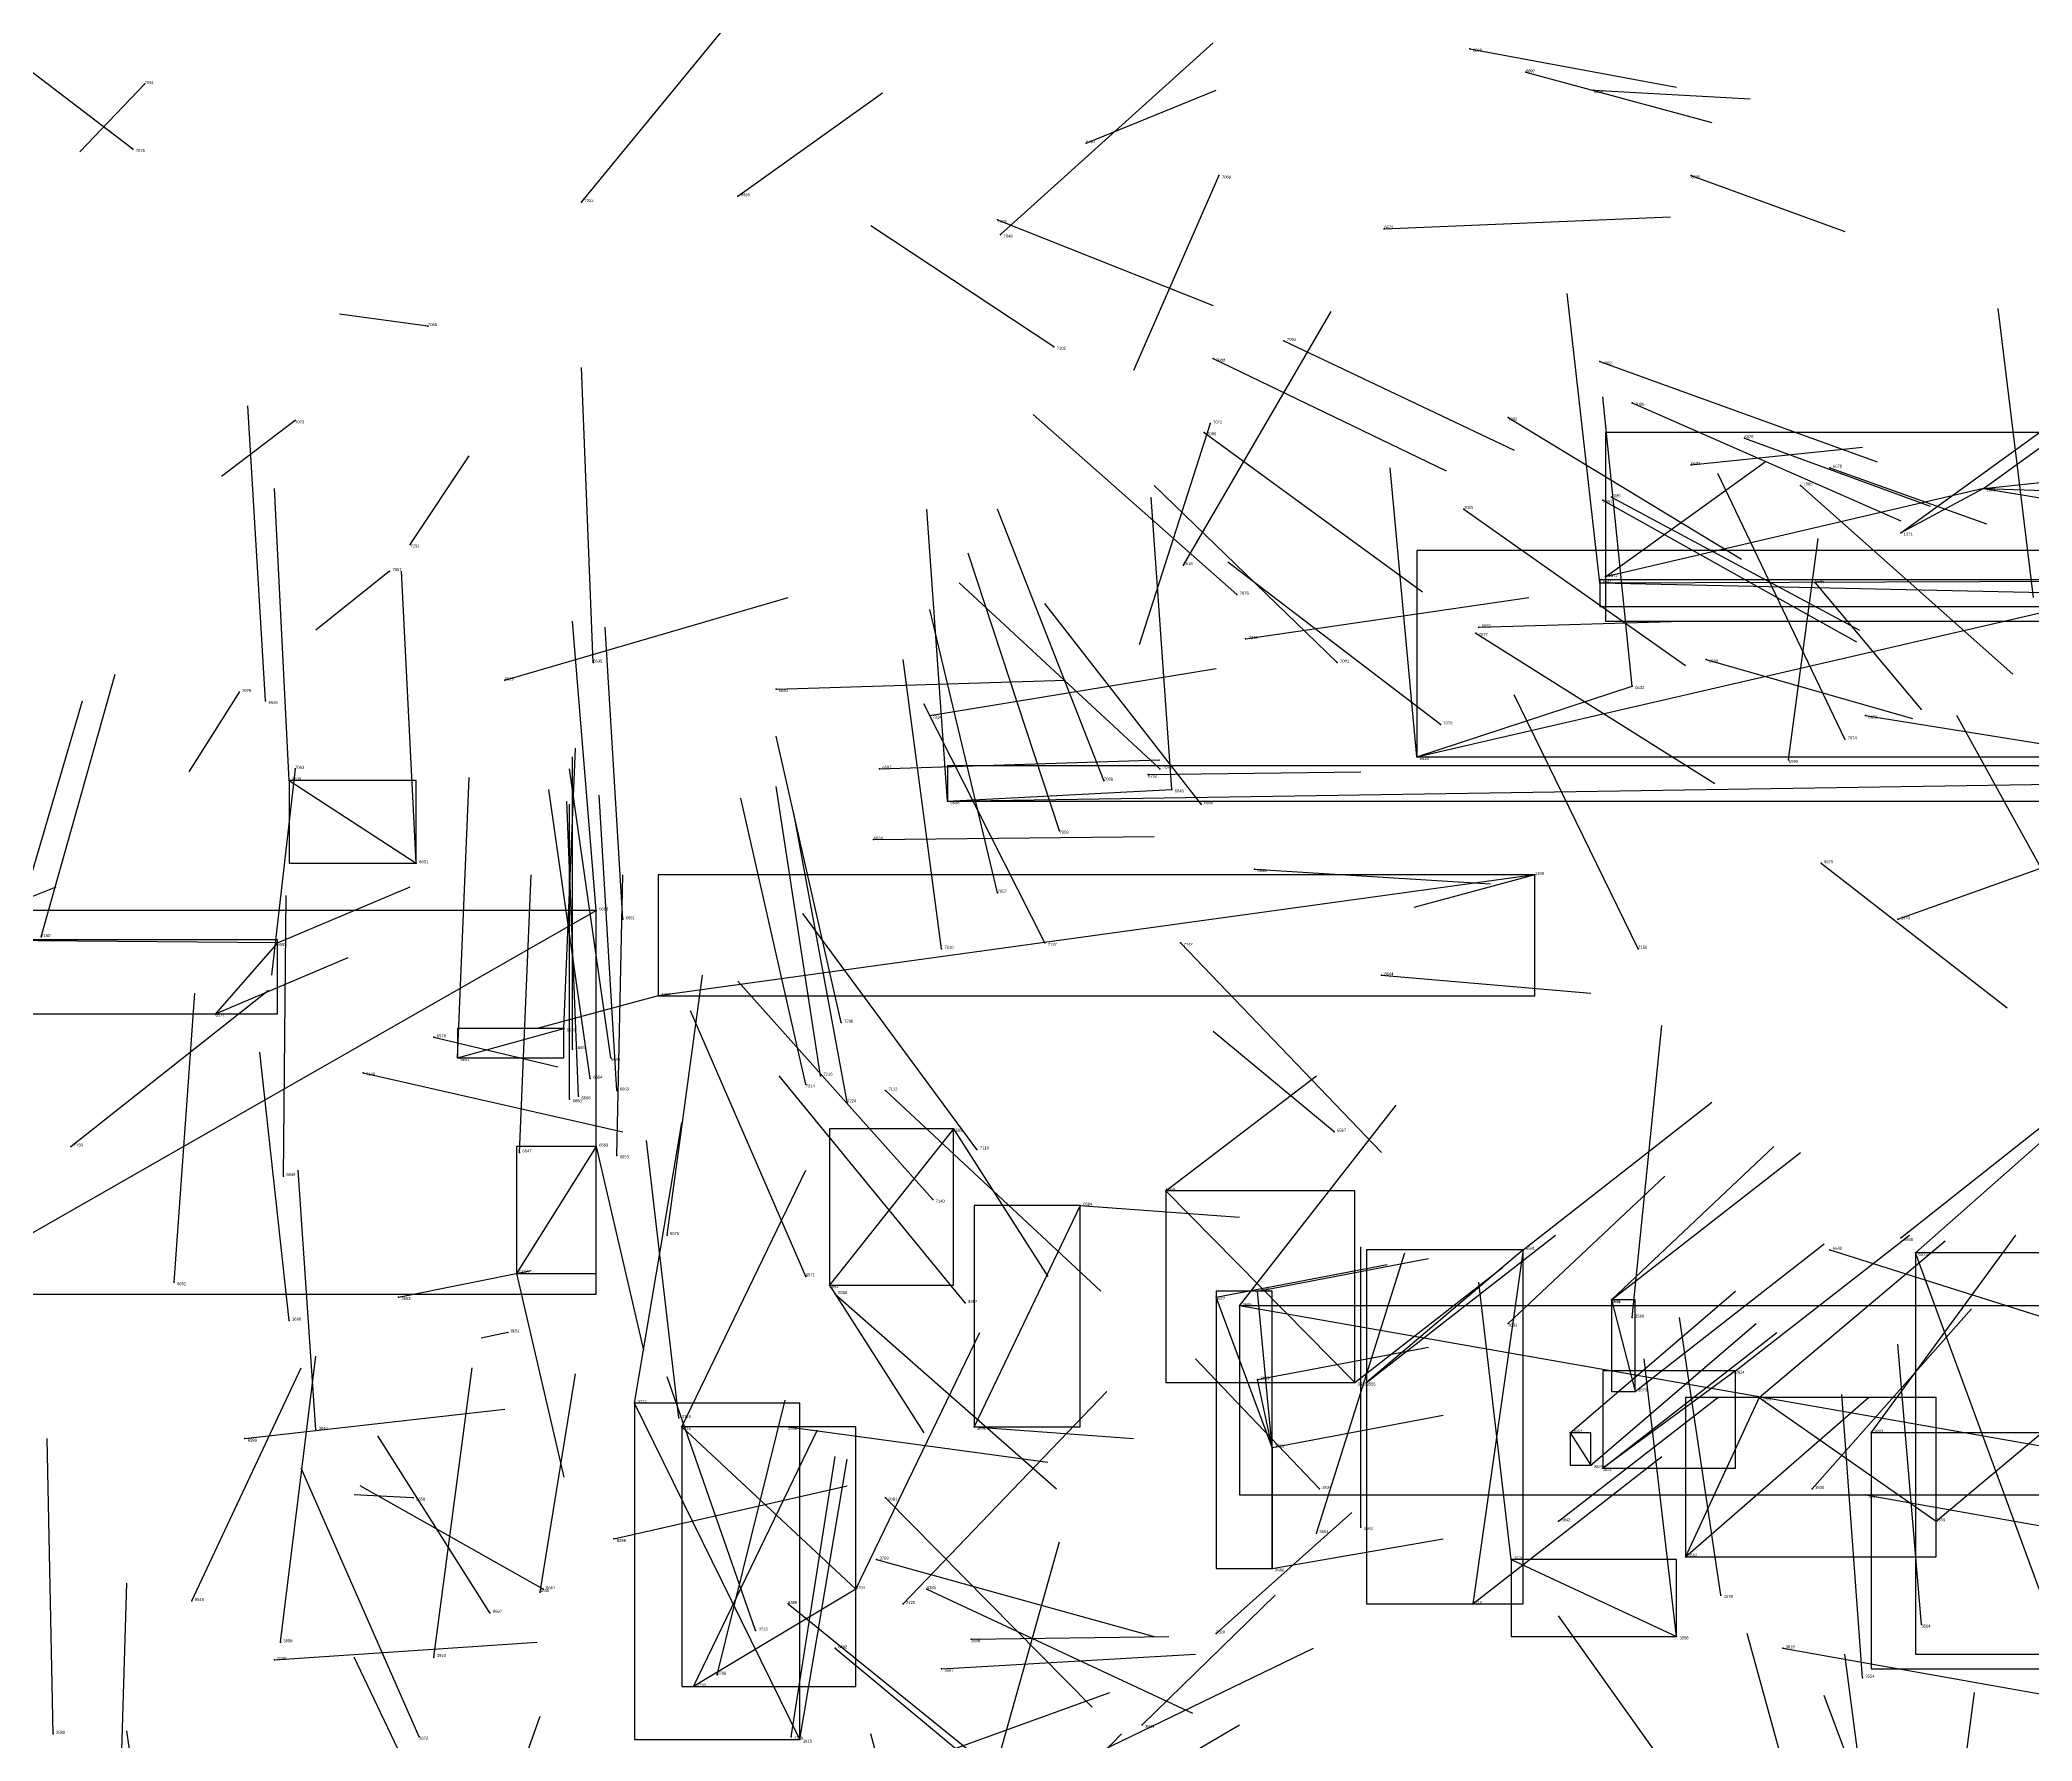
# Model space of a CAD drawing. Extents: x 59.1 to 70.8, y 600.3 to 605.1.
# Drawn here: x 64.297 to 64.971, y 603.716 to 604.293 of the extents above; entities that cross this region are included whole.
import ezdxf

# ---------------------------------------------------------------- set-up
doc = ezdxf.new("R2010")
doc.units = 0
for name, color, linetype in [('Clients', 3, 'CONTINUOUS'), ('Facilities', 3, 'CONTINUOUS'), ('Facilities_lines', 3, 'CONTINUOUS'), ('Min_max_boxes', 1, 'CONTINUOUS'), ('Normals', 1, 'CONTINUOUS'), ('Source_points', 5, 'CONTINUOUS'), ('Text', 3, 'CONTINUOUS')]:
    doc.layers.add(name, color=color, linetype=linetype)

msp = doc.modelspace()

# ---------------------------------------------------------------- linework, layer by layer
at = {"layer": 'Clients', "color": 5}
for p in [(64.927, 604.126, 450.089), (64.827, 604.111, 450.103), (64.836, 604.074, 453.44), (64.68, 604.039, 453.467), (64.424, 604.014, 453.351), (64.485, 603.998, 458.415), (64.356, 603.963, 455.762), (64.506, 603.969, 447.921), (64.474, 603.958, 457.927), (64.678, 603.903, 454.431), (64.932, 603.882, 455.36), (64.458, 603.875, 455.65), (64.564, 603.871, 455.641), (64.709, 603.869, 455.588), (64.695, 603.867, 455.558), (64.703, 603.864, 455.537), (64.709, 603.839, 455.605), (64.746, 603.838, 455.48), (64.837, 603.835, 455.471), (64.498, 603.831, 457.781), (64.514, 603.823, 457.711), (64.613, 603.823, 455.615), (64.917, 603.821, 454.232), (64.822, 603.81, 454.352), (64.826, 603.809, 454.257), (64.939, 603.791, 455.43), (64.714, 603.775, 455.56), (64.854, 603.779, 455.47), (64.782, 603.763, 455.505), (64.851, 603.752, 455.485), (64.518, 603.735, 457.702)]:
    msp.add_point(p, dxfattribs=at)
at = {"layer": 'Facilities', "color": 3}
for p in [(64.781, 604.29, 457.058), (64.8, 604.282, 457.14), (64.332, 604.278, 459.274), (64.823, 604.276, 457.294), (64.328, 604.256, 459.314), (64.651, 604.258, 457.296), (64.696, 604.247, 459.201), (64.856, 604.247, 457.014), (64.533, 604.24, 457.141), (64.48, 604.238, 460.522), (64.621, 604.232, 459.919), (64.622, 604.227, 460.055), (64.752, 604.229, 456.443), (64.428, 604.196, 459.287), (64.64, 604.189, 459.891), (64.718, 604.191, 459.863), (64.694, 604.185, 459.876), (64.825, 604.184, 459.657), (64.836, 604.17, 459.596), (64.383, 604.164, 459.27), (64.691, 604.16, 459.738), (64.693, 604.163, 459.155), (64.794, 604.165, 459.748), (64.874, 604.158, 456.943), (64.856, 604.149, 457.19), (64.903, 604.148, 456.908), (64.893, 604.142, 459.669), (64.955, 604.141, 450.039), (64.779, 604.134, 459.414), (64.826, 604.137, 459.659), (64.829, 604.138, 459.716), (64.422, 604.122, 460.652), (64.415, 604.113, 459.25), (64.684, 604.115, 455.21), (64.702, 604.105, 459.27), (64.825, 604.109, 453.487), (64.898, 604.109, 456.881), (64.783, 604.092, 459.415), (64.784, 604.094, 457.218), (64.705, 604.09, 460.455), (64.484, 604.082, 453.525), (64.736, 604.082, 459.265), (64.861, 604.083, 456.905), (64.364, 604.072, 459.223), (64.454, 604.076, 455.171), (64.546, 604.073, 454.933), (64.373, 604.069, 453.535), (64.598, 604.064, 460.535), (64.771, 604.061, 459.225), (64.915, 604.064, 457), (64.908, 604.056, 459.487), (64.383, 604.046, 459.175), (64.581, 604.046, 454.962), (64.672, 604.044, 457.296), (64.676, 604.046, 459.278), (64.763, 604.05, 453.453), (64.889, 604.049, 454.999), (64.381, 604.042, 453.49), (64.657, 604.042, 459.043), (64.604, 604.035, 453.44), (64.69, 604.034, 454.465), (64.642, 604.025, 458.981), (64.579, 604.022, 455.223), (64.708, 604.012, 457.265), (64.9, 604.014, 456.831), (64.621, 604.004, 458.919), (64.803, 604.01, 447.92), (64.494, 603.995, 458.341), (64.926, 603.995, 450.091), (64.297, 603.989, 459.054), (64.377, 603.987, 455.795), (64.602, 603.985, 458.857), (64.637, 603.987, 459.381), (64.683, 603.987, 459.449), (64.838, 603.985, 459.18), (64.751, 603.976, 457.217), (64.568, 603.96, 458.586), (64.43, 603.955, 455.739), (64.477, 603.951, 458.149), (64.406, 603.943, 459.66), (64.438, 603.948, 457.938), (64.49, 603.948, 458.421), (64.483, 603.941, 458.363), (64.492, 603.937, 458.293), (64.556, 603.939, 458.621), (64.561, 603.942, 458.677), (64.583, 603.937, 459.573), (64.476, 603.934, 458.192), (64.479, 603.935, 458.247), (64.57, 603.933, 458.479), (64.606, 603.924, 455.65), (64.735, 603.923, 455.058), (64.307, 603.918, 459.248), (64.459, 603.916, 457.902), (64.485, 603.918, 455.688), (64.614, 603.917, 459.492), (64.492, 603.915, 457.886), (64.379, 603.908, 457.959), (64.599, 603.9, 459.546), (64.649, 603.898, 455.594), (64.509, 603.888, 454.421), (64.799, 603.883, 455.527), (64.903, 603.883, 456.729), (64.927, 603.887, 454.25), (64.342, 603.872, 457.986), (64.556, 603.874, 454.461), (64.418, 603.867, 455.707), (64.566, 603.868, 459.653), (64.61, 603.865, 459.56), (64.829, 603.866, 454.354), (64.829, 603.866, 455.462), (64.381, 603.859, 457.901), (64.455, 603.855, 460.706), (64.794, 603.858, 454.372), (64.836, 603.86, 455.243), (64.871, 603.842, 454.294), (64.742, 603.838, 454.444), (64.879, 603.833, 455.406), (64.39, 603.822, 454.568), (64.513, 603.826, 457.891), (64.55, 603.823, 455.136), (64.366, 603.819, 459.259), (64.714, 603.816, 455.601), (64.815, 603.821, 454.312), (64.73, 603.802, 455.1), (64.897, 603.802, 454.291), (64.423, 603.799, 460.66), (64.583, 603.799, 459.659), (64.915, 603.8, 456.651), (64.744, 603.789, 455.519), (64.811, 603.791, 454.37), (64.491, 603.785, 459.236), (64.729, 603.787, 455.616), (64.58, 603.778, 457.509), (64.795, 603.778, 455.45), (64.467, 603.768, 460.36), (64.573, 603.768, 457.718), (64.597, 603.768, 459.999), (64.348, 603.764, 462.829), (64.466, 603.767, 454.506), (64.55, 603.763, 459.706), (64.589, 603.763, 457.527), (64.866, 603.766, 455.397), (64.449, 603.76, 460.586), (64.539, 603.754, 457.819), (64.934, 603.756, 455.35), (64.378, 603.75, 457.341), (64.566, 603.748, 459.696), (64.612, 603.751, 454.547), (64.695, 603.753, 454.486), (64.887, 603.748, 456.664), (64.376, 603.744, 459.271), (64.43, 603.745, 457.351), (64.602, 603.741, 455.174), (64.526, 603.739, 457.76), (64.914, 603.738, 455.406), (64.67, 603.722, 454.508), (64.301, 603.719, 457.308), (64.425, 603.718, 454.673), (64.551, 603.718, 457.551), (64.554, 603.717, 457.473)]:
    msp.add_point(p, dxfattribs=at)
at = {"layer": 'Facilities_lines', "color": 3}
for p, q in [((64.955, 604.141, 450.039), (65.136, 604.16, 449.977)), ((64.955, 604.141, 450.039), (64.827, 604.111, 450.103)), ((64.955, 604.141, 450.039), (64.927, 604.126, 450.089)), ((64.955, 604.141, 450.039), (65.229, 604.096, 449.859)), ((64.955, 604.141, 450.039), (65.296, 604.129, 449.862)), ((64.763, 604.05, 453.453), (65.066, 604.12, 453.454)), ((64.825, 604.109, 453.487), (65.085, 604.11, 453.41)), ((64.825, 604.109, 453.487), (65.189, 604.101, 453.412)), ((64.763, 604.05, 453.453), (64.836, 604.074, 453.44)), ((64.604, 604.035, 453.44), (65.381, 604.047, 453.808)), ((64.381, 604.042, 453.49), (64.424, 604.014, 453.351)), ((64.604, 604.035, 453.44), (64.68, 604.039, 453.467)), ((64.803, 604.01, 447.92), (64.506, 603.969, 447.921)), ((64.277, 603.879, 458.326), (64.485, 603.998, 458.415)), ((64.377, 603.987, 455.795), (64.257, 603.988, 455.807)), ((64.377, 603.987, 455.795), (64.356, 603.963, 455.762)), ((64.438, 603.948, 457.938), (64.474, 603.958, 457.927)), ((64.606, 603.924, 455.65), (64.564, 603.871, 455.641)), ((64.485, 603.918, 455.688), (64.458, 603.875, 455.65)), ((64.742, 603.838, 454.444), (64.678, 603.903, 454.431)), ((64.649, 603.898, 455.594), (64.613, 603.823, 455.615)), ((64.799, 603.883, 455.527), (64.746, 603.838, 455.48)), ((64.799, 603.883, 455.527), (64.782, 603.763, 455.505)), ((64.982, 603.746, 455.342), (64.932, 603.882, 455.36)), ((64.714, 603.816, 455.601), (64.709, 603.869, 455.588)), ((64.714, 603.816, 455.601), (64.695, 603.867, 455.558)), ((65.068, 603.8, 455.258), (64.703, 603.864, 455.537)), ((64.829, 603.866, 455.462), (64.837, 603.835, 455.471)), ((64.871, 603.842, 454.294), (64.826, 603.809, 454.257)), ((64.714, 603.816, 455.601), (64.709, 603.839, 455.605)), ((64.554, 603.717, 457.473), (64.498, 603.831, 457.781)), ((64.879, 603.833, 455.406), (64.854, 603.779, 455.47)), ((64.879, 603.833, 455.406), (64.939, 603.791, 455.43)), ((64.573, 603.768, 457.718), (64.514, 603.823, 457.711)), ((64.714, 603.816, 455.601), (64.714, 603.775, 455.56)), ((64.815, 603.821, 454.312), (64.822, 603.81, 454.352)), ((65.032, 603.821, 454.211), (64.917, 603.821, 454.232)), ((64.795, 603.778, 455.45), (64.851, 603.752, 455.485)), ((64.573, 603.768, 457.718), (64.518, 603.735, 457.702))]:
    msp.add_line(p, q, dxfattribs=at)
at = {"layer": 'Min_max_boxes', "color": 1}
for p, q in [((65.296, 604.16, 449.859), (64.827, 604.16, 449.859)), ((64.827, 604.16, 449.859), (64.827, 604.096, 449.859)), ((65.296, 604.16, 450.103), (64.827, 604.16, 450.103)), ((64.827, 604.16, 450.103), (64.827, 604.096, 450.103)), ((64.827, 604.16, 449.859), (64.827, 604.16, 450.103)), ((65.066, 604.12, 453.44), (64.763, 604.12, 453.44)), ((64.763, 604.12, 453.44), (64.763, 604.05, 453.44)), ((65.066, 604.12, 453.454), (64.763, 604.12, 453.454)), ((64.763, 604.12, 453.454), (64.763, 604.05, 453.454)), ((64.763, 604.12, 453.44), (64.763, 604.12, 453.454)), ((65.189, 604.11, 453.41), (64.825, 604.11, 453.41)), ((64.825, 604.11, 453.41), (64.825, 604.101, 453.41)), ((65.189, 604.11, 453.487), (64.825, 604.11, 453.487)), ((64.825, 604.11, 453.487), (64.825, 604.101, 453.487)), ((64.825, 604.11, 453.41), (64.825, 604.11, 453.487)), ((64.825, 604.101, 453.41), (65.189, 604.101, 453.41)), ((64.825, 604.101, 453.487), (65.189, 604.101, 453.487)), ((64.825, 604.101, 453.41), (64.825, 604.101, 453.487)), ((64.827, 604.096, 449.859), (65.296, 604.096, 449.859)), ((64.827, 604.096, 450.103), (65.296, 604.096, 450.103)), ((64.827, 604.096, 449.859), (64.827, 604.096, 450.103)), ((65.381, 604.047, 453.44), (64.604, 604.047, 453.44)), ((64.604, 604.047, 453.44), (64.604, 604.035, 453.44)), ((65.381, 604.047, 453.808), (64.604, 604.047, 453.808)), ((64.604, 604.047, 453.808), (64.604, 604.035, 453.808)), ((64.604, 604.047, 453.44), (64.604, 604.047, 453.808)), ((64.763, 604.05, 453.44), (65.066, 604.05, 453.44)), ((64.763, 604.05, 453.454), (65.066, 604.05, 453.454)), ((64.763, 604.05, 453.44), (64.763, 604.05, 453.454)), ((64.424, 604.042, 453.351), (64.381, 604.042, 453.351)), ((64.381, 604.042, 453.351), (64.381, 604.014, 453.351)), ((64.424, 604.042, 453.49), (64.381, 604.042, 453.49)), ((64.381, 604.042, 453.49), (64.381, 604.014, 453.49)), ((64.381, 604.042, 453.351), (64.381, 604.042, 453.49)), ((64.424, 604.014, 453.351), (64.424, 604.042, 453.351)), ((64.424, 604.014, 453.49), (64.424, 604.042, 453.49)), ((64.424, 604.042, 453.351), (64.424, 604.042, 453.49)), ((64.604, 604.035, 453.44), (65.381, 604.035, 453.44)), ((64.604, 604.035, 453.808), (65.381, 604.035, 453.808)), ((64.604, 604.035, 453.44), (64.604, 604.035, 453.808)), ((64.381, 604.014, 453.351), (64.424, 604.014, 453.351)), ((64.381, 604.014, 453.49), (64.424, 604.014, 453.49)), ((64.381, 604.014, 453.351), (64.381, 604.014, 453.49)), ((64.424, 604.014, 453.351), (64.424, 604.014, 453.49)), ((64.803, 604.01, 447.92), (64.506, 604.01, 447.92)), ((64.506, 604.01, 447.92), (64.506, 603.969, 447.92)), ((64.803, 604.01, 447.921), (64.506, 604.01, 447.921)), ((64.506, 604.01, 447.921), (64.506, 603.969, 447.921)), ((64.506, 604.01, 447.92), (64.506, 604.01, 447.921)), ((64.803, 603.969, 447.92), (64.803, 604.01, 447.92)), ((64.803, 603.969, 447.921), (64.803, 604.01, 447.921)), ((64.803, 604.01, 447.92), (64.803, 604.01, 447.921)), ((64.485, 603.998, 458.325), (64.262, 603.998, 458.325)), ((64.485, 603.998, 458.415), (64.262, 603.998, 458.415)), ((64.485, 603.868, 458.325), (64.485, 603.998, 458.325)), ((64.485, 603.868, 458.415), (64.485, 603.998, 458.415)), ((64.485, 603.998, 458.325), (64.485, 603.998, 458.415)), ((64.377, 603.988, 455.762), (64.257, 603.988, 455.762)), ((64.377, 603.988, 455.807), (64.257, 603.988, 455.807)), ((64.377, 603.963, 455.762), (64.377, 603.988, 455.762)), ((64.377, 603.963, 455.807), (64.377, 603.988, 455.807)), ((64.377, 603.988, 455.762), (64.377, 603.988, 455.807)), ((64.257, 603.963, 455.762), (64.377, 603.963, 455.762)), ((64.257, 603.963, 455.807), (64.377, 603.963, 455.807)), ((64.377, 603.963, 455.762), (64.377, 603.963, 455.807)), ((64.506, 603.969, 447.92), (64.803, 603.969, 447.92)), ((64.506, 603.969, 447.921), (64.803, 603.969, 447.921)), ((64.506, 603.969, 447.92), (64.506, 603.969, 447.921)), ((64.803, 603.969, 447.92), (64.803, 603.969, 447.921)), ((64.474, 603.958, 457.927), (64.438, 603.958, 457.927)), ((64.438, 603.958, 457.927), (64.438, 603.948, 457.927)), ((64.474, 603.958, 457.938), (64.438, 603.958, 457.938)), ((64.438, 603.958, 457.938), (64.438, 603.948, 457.938)), ((64.438, 603.958, 457.927), (64.438, 603.958, 457.938)), ((64.474, 603.948, 457.927), (64.474, 603.958, 457.927)), ((64.474, 603.948, 457.938), (64.474, 603.958, 457.938)), ((64.474, 603.958, 457.927), (64.474, 603.958, 457.938)), ((64.438, 603.948, 457.927), (64.474, 603.948, 457.927)), ((64.438, 603.948, 457.938), (64.474, 603.948, 457.938)), ((64.438, 603.948, 457.927), (64.438, 603.948, 457.938)), ((64.474, 603.948, 457.927), (64.474, 603.948, 457.938)), ((64.606, 603.924, 455.641), (64.564, 603.924, 455.641)), ((64.564, 603.924, 455.641), (64.564, 603.871, 455.641)), ((64.606, 603.924, 455.65), (64.564, 603.924, 455.65)), ((64.564, 603.924, 455.65), (64.564, 603.871, 455.65)), ((64.564, 603.924, 455.641), (64.564, 603.924, 455.65)), ((64.606, 603.871, 455.641), (64.606, 603.924, 455.641)), ((64.606, 603.871, 455.65), (64.606, 603.924, 455.65)), ((64.606, 603.924, 455.641), (64.606, 603.924, 455.65)), ((64.485, 603.918, 455.65), (64.458, 603.918, 455.65)), ((64.458, 603.918, 455.65), (64.458, 603.875, 455.65)), ((64.485, 603.918, 455.688), (64.458, 603.918, 455.688)), ((64.458, 603.918, 455.688), (64.458, 603.875, 455.688)), ((64.458, 603.918, 455.65), (64.458, 603.918, 455.688)), ((64.485, 603.875, 455.65), (64.485, 603.918, 455.65)), ((64.485, 603.875, 455.688), (64.485, 603.918, 455.688)), ((64.485, 603.918, 455.65), (64.485, 603.918, 455.688)), ((64.742, 603.903, 454.431), (64.678, 603.903, 454.431)), ((64.678, 603.903, 454.431), (64.678, 603.838, 454.431)), ((64.742, 603.903, 454.444), (64.678, 603.903, 454.444)), ((64.678, 603.903, 454.444), (64.678, 603.838, 454.444)), ((64.678, 603.903, 454.431), (64.678, 603.903, 454.444)), ((64.742, 603.838, 454.431), (64.742, 603.903, 454.431)), ((64.742, 603.838, 454.444), (64.742, 603.903, 454.444)), ((64.742, 603.903, 454.431), (64.742, 603.903, 454.444)), ((64.649, 603.898, 455.594), (64.613, 603.898, 455.594)), ((64.613, 603.898, 455.594), (64.613, 603.823, 455.594)), ((64.649, 603.898, 455.615), (64.613, 603.898, 455.615)), ((64.613, 603.898, 455.615), (64.613, 603.823, 455.615)), ((64.613, 603.898, 455.594), (64.613, 603.898, 455.615)), ((64.649, 603.823, 455.594), (64.649, 603.898, 455.594)), ((64.649, 603.823, 455.615), (64.649, 603.898, 455.615)), ((64.649, 603.898, 455.594), (64.649, 603.898, 455.615)), ((64.799, 603.883, 455.48), (64.746, 603.883, 455.48)), ((64.746, 603.883, 455.48), (64.746, 603.763, 455.48)), ((64.799, 603.883, 455.527), (64.746, 603.883, 455.527)), ((64.746, 603.883, 455.527), (64.746, 603.763, 455.527)), ((64.746, 603.883, 455.48), (64.746, 603.883, 455.527)), ((64.799, 603.763, 455.48), (64.799, 603.883, 455.48)), ((64.799, 603.763, 455.527), (64.799, 603.883, 455.527)), ((64.799, 603.883, 455.48), (64.799, 603.883, 455.527)), ((64.982, 603.882, 455.342), (64.932, 603.882, 455.342)), ((64.932, 603.882, 455.342), (64.932, 603.746, 455.342)), ((64.982, 603.882, 455.36), (64.932, 603.882, 455.36)), ((64.932, 603.882, 455.36), (64.932, 603.746, 455.36)), ((64.932, 603.882, 455.342), (64.932, 603.882, 455.36)), ((64.458, 603.875, 455.65), (64.485, 603.875, 455.65)), ((64.458, 603.875, 455.688), (64.485, 603.875, 455.688)), ((64.458, 603.875, 455.65), (64.458, 603.875, 455.688)), ((64.485, 603.875, 455.65), (64.485, 603.875, 455.688)), ((64.564, 603.871, 455.641), (64.606, 603.871, 455.641)), ((64.564, 603.871, 455.65), (64.606, 603.871, 455.65)), ((64.564, 603.871, 455.641), (64.564, 603.871, 455.65)), ((64.606, 603.871, 455.641), (64.606, 603.871, 455.65)), ((64.714, 603.869, 455.558), (64.695, 603.869, 455.558)), ((64.695, 603.869, 455.558), (64.695, 603.775, 455.558)), ((64.714, 603.869, 455.605), (64.695, 603.869, 455.605)), ((64.695, 603.869, 455.605), (64.695, 603.775, 455.605)), ((64.695, 603.869, 455.558), (64.695, 603.869, 455.605)), ((64.714, 603.775, 455.558), (64.714, 603.869, 455.558)), ((64.714, 603.775, 455.605), (64.714, 603.869, 455.605)), ((64.714, 603.869, 455.558), (64.714, 603.869, 455.605)), ((64.262, 603.868, 458.325), (64.485, 603.868, 458.325)), ((64.262, 603.868, 458.415), (64.485, 603.868, 458.415)), ((64.485, 603.868, 458.325), (64.485, 603.868, 458.415)), ((65.068, 603.864, 455.258), (64.703, 603.864, 455.258)), ((64.703, 603.864, 455.258), (64.703, 603.8, 455.258)), ((65.068, 603.864, 455.537), (64.703, 603.864, 455.537)), ((64.703, 603.864, 455.537), (64.703, 603.8, 455.537)), ((64.703, 603.864, 455.258), (64.703, 603.864, 455.537)), ((64.837, 603.866, 455.462), (64.829, 603.866, 455.462)), ((64.829, 603.866, 455.462), (64.829, 603.835, 455.462)), ((64.837, 603.866, 455.471), (64.829, 603.866, 455.471)), ((64.829, 603.866, 455.471), (64.829, 603.835, 455.471)), ((64.829, 603.866, 455.462), (64.829, 603.866, 455.471)), ((64.837, 603.835, 455.462), (64.837, 603.866, 455.462)), ((64.837, 603.835, 455.471), (64.837, 603.866, 455.471)), ((64.837, 603.866, 455.462), (64.837, 603.866, 455.471)), ((64.871, 603.842, 454.257), (64.826, 603.842, 454.257)), ((64.826, 603.842, 454.257), (64.826, 603.809, 454.257)), ((64.871, 603.842, 454.294), (64.826, 603.842, 454.294)), ((64.826, 603.842, 454.294), (64.826, 603.809, 454.294)), ((64.826, 603.842, 454.257), (64.826, 603.842, 454.294)), ((64.871, 603.809, 454.257), (64.871, 603.842, 454.257)), ((64.871, 603.809, 454.294), (64.871, 603.842, 454.294)), ((64.871, 603.842, 454.257), (64.871, 603.842, 454.294)), ((64.678, 603.838, 454.431), (64.742, 603.838, 454.431)), ((64.678, 603.838, 454.444), (64.742, 603.838, 454.444)), ((64.678, 603.838, 454.431), (64.678, 603.838, 454.444)), ((64.742, 603.838, 454.431), (64.742, 603.838, 454.444)), ((64.829, 603.835, 455.462), (64.837, 603.835, 455.462)), ((64.829, 603.835, 455.471), (64.837, 603.835, 455.471)), ((64.829, 603.835, 455.462), (64.829, 603.835, 455.471)), ((64.837, 603.835, 455.462), (64.837, 603.835, 455.471)), ((64.554, 603.831, 457.473), (64.498, 603.831, 457.473)), ((64.498, 603.831, 457.473), (64.498, 603.717, 457.473)), ((64.554, 603.831, 457.781), (64.498, 603.831, 457.781)), ((64.498, 603.831, 457.781), (64.498, 603.717, 457.781)), ((64.498, 603.831, 457.473), (64.498, 603.831, 457.781)), ((64.554, 603.717, 457.473), (64.554, 603.831, 457.473)), ((64.554, 603.717, 457.781), (64.554, 603.831, 457.781)), ((64.554, 603.831, 457.473), (64.554, 603.831, 457.781)), ((64.939, 603.833, 455.406), (64.854, 603.833, 455.406)), ((64.854, 603.833, 455.406), (64.854, 603.779, 455.406)), ((64.939, 603.833, 455.47), (64.854, 603.833, 455.47)), ((64.854, 603.833, 455.47), (64.854, 603.779, 455.47)), ((64.854, 603.833, 455.406), (64.854, 603.833, 455.47)), ((64.939, 603.779, 455.406), (64.939, 603.833, 455.406)), ((64.939, 603.779, 455.47), (64.939, 603.833, 455.47)), ((64.939, 603.833, 455.406), (64.939, 603.833, 455.47)), ((64.573, 603.823, 457.702), (64.514, 603.823, 457.702)), ((64.514, 603.823, 457.702), (64.514, 603.735, 457.702)), ((64.573, 603.823, 457.718), (64.514, 603.823, 457.718)), ((64.514, 603.823, 457.718), (64.514, 603.735, 457.718)), ((64.514, 603.823, 457.702), (64.514, 603.823, 457.718)), ((64.573, 603.735, 457.702), (64.573, 603.823, 457.702)), ((64.573, 603.735, 457.718), (64.573, 603.823, 457.718)), ((64.573, 603.823, 457.702), (64.573, 603.823, 457.718)), ((64.613, 603.823, 455.594), (64.649, 603.823, 455.594)), ((64.613, 603.823, 455.615), (64.649, 603.823, 455.615)), ((64.613, 603.823, 455.594), (64.613, 603.823, 455.615)), ((64.649, 603.823, 455.594), (64.649, 603.823, 455.615)), ((64.822, 603.821, 454.312), (64.815, 603.821, 454.312)), ((64.815, 603.821, 454.312), (64.815, 603.81, 454.312)), ((64.822, 603.821, 454.352), (64.815, 603.821, 454.352)), ((64.815, 603.821, 454.352), (64.815, 603.81, 454.352)), ((64.815, 603.821, 454.312), (64.815, 603.821, 454.352)), ((64.822, 603.81, 454.312), (64.822, 603.821, 454.312)), ((64.822, 603.81, 454.352), (64.822, 603.821, 454.352)), ((64.822, 603.821, 454.312), (64.822, 603.821, 454.352)), ((65.09, 603.821, 454.169), (64.917, 603.821, 454.169)), ((64.917, 603.821, 454.169), (64.917, 603.741, 454.169)), ((65.09, 603.821, 454.232), (64.917, 603.821, 454.232)), ((64.917, 603.821, 454.232), (64.917, 603.741, 454.232)), ((64.917, 603.821, 454.169), (64.917, 603.821, 454.232)), ((64.815, 603.81, 454.312), (64.822, 603.81, 454.312)), ((64.815, 603.81, 454.352), (64.822, 603.81, 454.352)), ((64.815, 603.81, 454.312), (64.815, 603.81, 454.352)), ((64.822, 603.81, 454.312), (64.822, 603.81, 454.352)), ((64.826, 603.809, 454.257), (64.871, 603.809, 454.257)), ((64.826, 603.809, 454.294), (64.871, 603.809, 454.294)), ((64.826, 603.809, 454.257), (64.826, 603.809, 454.294)), ((64.871, 603.809, 454.257), (64.871, 603.809, 454.294)), ((64.703, 603.8, 455.258), (65.068, 603.8, 455.258)), ((64.703, 603.8, 455.537), (65.068, 603.8, 455.537)), ((64.703, 603.8, 455.258), (64.703, 603.8, 455.537)), ((64.695, 603.775, 455.558), (64.714, 603.775, 455.558)), ((64.695, 603.775, 455.605), (64.714, 603.775, 455.605)), ((64.695, 603.775, 455.558), (64.695, 603.775, 455.605)), ((64.714, 603.775, 455.558), (64.714, 603.775, 455.605)), ((64.851, 603.778, 455.45), (64.795, 603.778, 455.45)), ((64.795, 603.778, 455.45), (64.795, 603.752, 455.45)), ((64.851, 603.778, 455.485), (64.795, 603.778, 455.485)), ((64.795, 603.778, 455.485), (64.795, 603.752, 455.485)), ((64.795, 603.778, 455.45), (64.795, 603.778, 455.485)), ((64.851, 603.752, 455.45), (64.851, 603.778, 455.45)), ((64.851, 603.752, 455.485), (64.851, 603.778, 455.485)), ((64.851, 603.778, 455.45), (64.851, 603.778, 455.485)), ((64.854, 603.779, 455.406), (64.939, 603.779, 455.406)), ((64.854, 603.779, 455.47), (64.939, 603.779, 455.47)), ((64.854, 603.779, 455.406), (64.854, 603.779, 455.47)), ((64.939, 603.779, 455.406), (64.939, 603.779, 455.47)), ((64.746, 603.763, 455.48), (64.799, 603.763, 455.48)), ((64.746, 603.763, 455.527), (64.799, 603.763, 455.527)), ((64.746, 603.763, 455.48), (64.746, 603.763, 455.527)), ((64.799, 603.763, 455.48), (64.799, 603.763, 455.527)), ((64.795, 603.752, 455.45), (64.851, 603.752, 455.45)), ((64.795, 603.752, 455.485), (64.851, 603.752, 455.485)), ((64.795, 603.752, 455.45), (64.795, 603.752, 455.485)), ((64.851, 603.752, 455.45), (64.851, 603.752, 455.485)), ((64.917, 603.741, 454.169), (65.09, 603.741, 454.169)), ((64.917, 603.741, 454.232), (65.09, 603.741, 454.232)), ((64.917, 603.741, 454.169), (64.917, 603.741, 454.232)), ((64.932, 603.746, 455.342), (64.982, 603.746, 455.342)), ((64.932, 603.746, 455.36), (64.982, 603.746, 455.36)), ((64.932, 603.746, 455.342), (64.932, 603.746, 455.36)), ((64.514, 603.735, 457.702), (64.573, 603.735, 457.702)), ((64.514, 603.735, 457.718), (64.573, 603.735, 457.718)), ((64.514, 603.735, 457.702), (64.514, 603.735, 457.718)), ((64.573, 603.735, 457.702), (64.573, 603.735, 457.718)), ((64.498, 603.717, 457.473), (64.554, 603.717, 457.473)), ((64.498, 603.717, 457.781), (64.554, 603.717, 457.781)), ((64.498, 603.717, 457.473), (64.498, 603.717, 457.781)), ((64.554, 603.717, 457.473), (64.554, 603.717, 457.781))]:
    msp.add_line(p, q, dxfattribs=at)
at = {"layer": 'Normals', "color": 1}
for p, q in [((64.48, 604.238, 460.522), (64.531, 604.3, 460.581)), ((64.328, 604.256, 459.314), (64.286, 604.288, 459.399)), ((64.622, 604.227, 460.055), (64.694, 604.292, 460.08)), ((64.781, 604.29, 457.058), (64.851, 604.277, 457.128)), ((64.8, 604.282, 457.14), (64.863, 604.265, 457.216)), ((64.332, 604.278, 459.274), (64.31, 604.255, 459.369)), ((64.533, 604.24, 457.141), (64.582, 604.275, 457.221)), ((64.651, 604.258, 457.296), (64.695, 604.276, 457.384)), ((64.823, 604.276, 457.294), (64.876, 604.273, 457.379)), ((64.696, 604.247, 459.201), (64.667, 604.181, 459.271)), ((64.856, 604.247, 457.014), (64.908, 604.228, 457.097)), ((64.752, 604.229, 456.443), (64.849, 604.233, 456.467)), ((64.64, 604.189, 459.891), (64.578, 604.23, 459.823)), ((64.621, 604.232, 459.919), (64.694, 604.203, 459.981)), ((64.825, 604.109, 453.487), (64.814, 604.207, 453.504)), ((64.428, 604.196, 459.287), (64.398, 604.2, 459.382)), ((64.684, 604.115, 455.21), (64.734, 604.201, 455.216)), ((64.972, 604.104, 453.41), (64.96, 604.202, 453.423)), ((64.718, 604.191, 459.863), (64.796, 604.154, 459.914)), ((64.484, 604.082, 453.525), (64.48, 604.182, 453.523)), ((64.694, 604.185, 459.876), (64.773, 604.147, 459.925)), ((64.825, 604.184, 459.657), (64.919, 604.15, 459.664)), ((64.955, 604.141, 450.039), (65.009, 604.18, 450.114)), ((64.373, 604.069, 453.535), (64.367, 604.169, 453.54)), ((64.702, 604.105, 459.27), (64.633, 604.166, 459.308)), ((64.836, 604.074, 453.44), (64.826, 604.172, 453.454)), ((64.836, 604.17, 459.596), (64.927, 604.13, 459.606)), ((64.383, 604.164, 459.27), (64.358, 604.145, 459.365)), ((64.693, 604.163, 459.155), (64.669, 604.088, 459.217)), ((64.691, 604.16, 459.738), (64.765, 604.106, 459.778)), ((64.794, 604.165, 459.748), (64.873, 604.117, 459.787)), ((64.927, 604.126, 450.089), (64.981, 604.165, 450.164)), ((64.422, 604.122, 460.652), (64.442, 604.152, 460.745)), ((64.856, 604.149, 457.19), (64.914, 604.155, 457.272)), ((64.874, 604.158, 456.943), (64.937, 604.135, 457.017)), ((64.763, 604.05, 453.453), (64.754, 604.148, 453.468)), ((64.827, 604.111, 450.103), (64.881, 604.15, 450.178)), ((64.908, 604.056, 459.487), (64.865, 604.146, 459.483)), ((64.903, 604.148, 456.908), (64.956, 604.129, 456.991)), ((64.381, 604.042, 453.49), (64.376, 604.141, 453.502)), ((64.736, 604.082, 459.265), (64.674, 604.142, 459.315)), ((64.893, 604.142, 459.669), (64.965, 604.078, 459.694)), ((64.604, 604.035, 453.44), (64.597, 604.134, 453.455)), ((64.657, 604.042, 459.043), (64.621, 604.134, 459.027)), ((64.68, 604.039, 453.467), (64.673, 604.138, 453.481)), ((64.779, 604.134, 459.414), (64.854, 604.081, 459.375)), ((64.826, 604.137, 459.659), (64.912, 604.089, 459.675)), ((64.829, 604.138, 459.716), (64.913, 604.093, 459.746)), ((64.642, 604.025, 458.981), (64.611, 604.119, 458.966)), ((64.889, 604.049, 454.999), (64.899, 604.124, 455.064)), ((64.415, 604.113, 459.25), (64.39, 604.093, 459.345)), ((64.424, 604.014, 453.351), (64.419, 604.113, 453.363)), ((64.771, 604.061, 459.225), (64.699, 604.116, 459.268)), ((64.676, 604.046, 459.278), (64.608, 604.109, 459.317)), ((64.898, 604.109, 456.881), (64.934, 604.066, 456.964)), ((64.454, 604.076, 455.171), (64.55, 604.104, 455.168)), ((64.621, 604.004, 458.919), (64.598, 604.1, 458.905)), ((64.69, 604.034, 454.465), (64.637, 604.102, 454.414)), ((64.705, 604.09, 460.455), (64.801, 604.104, 460.477)), ((64.485, 603.998, 458.415), (64.477, 604.096, 458.432)), ((64.494, 603.995, 458.341), (64.488, 604.094, 458.351)), ((64.783, 604.092, 459.415), (64.864, 604.041, 459.385)), ((64.784, 604.094, 457.218), (64.853, 604.096, 457.29)), ((64.297, 603.989, 459.054), (64.322, 604.078, 459.016)), ((64.602, 603.985, 458.857), (64.589, 604.083, 458.845)), ((64.598, 604.064, 460.535), (64.695, 604.08, 460.551)), ((64.861, 604.083, 456.905), (64.931, 604.063, 456.974)), ((64.364, 604.072, 459.223), (64.347, 604.045, 459.318)), ((64.546, 604.073, 454.933), (64.644, 604.076, 454.915)), ((64.838, 603.985, 459.18), (64.796, 604.071, 459.207)), ((64.284, 603.977, 458.992), (64.311, 604.069, 458.964)), ((64.637, 603.987, 459.381), (64.596, 604.068, 459.424)), ((64.915, 604.064, 457), (64.984, 604.053, 457.072)), ((64.994, 603.977, 459.491), (64.946, 604.064, 459.5)), ((64.474, 603.958, 457.927), (64.478, 604.053, 457.896)), ((64.568, 603.96, 458.586), (64.546, 604.057, 458.581)), ((64.383, 604.046, 459.175), (64.375, 603.976, 459.246)), ((64.49, 603.948, 458.421), (64.476, 604.046, 458.437)), ((64.477, 603.951, 458.149), (64.477, 604.05, 458.135)), ((64.581, 604.046, 454.962), (64.676, 604.049, 454.931)), ((64.672, 604.044, 457.296), (64.744, 604.045, 457.366)), ((64.438, 603.948, 457.938), (64.442, 604.043, 457.907)), ((64.483, 603.941, 458.363), (64.469, 604.039, 458.375)), ((64.561, 603.942, 458.677), (64.546, 604.04, 458.664)), ((64.479, 603.935, 458.247), (64.475, 604.035, 458.243)), ((64.476, 603.934, 458.192), (64.476, 604.034, 458.185)), ((64.492, 603.937, 458.293), (64.486, 604.037, 458.292)), ((64.556, 603.939, 458.621), (64.534, 604.036, 458.613)), ((64.57, 603.933, 458.479), (64.552, 604.031, 458.484)), ((64.579, 604.022, 455.223), (64.674, 604.023, 455.191)), ((64.708, 604.012, 457.265), (64.788, 604.007, 457.325)), ((64.9, 604.014, 456.831), (64.963, 603.965, 456.891)), ((64.926, 603.995, 450.091), (64.982, 604.015, 450.171)), ((64.257, 603.988, 455.807), (64.302, 604.006, 455.895)), ((64.377, 603.987, 455.795), (64.422, 604.006, 455.882)), ((64.459, 603.916, 457.902), (64.463, 604.01, 457.869)), ((64.492, 603.915, 457.886), (64.494, 604.01, 457.856)), ((64.803, 604.01, 447.92), (64.762, 603.999, 448.01)), ((64.379, 603.908, 457.959), (64.38, 604.003, 457.929)), ((64.614, 603.917, 459.492), (64.555, 603.997, 459.505)), ((64.683, 603.987, 459.449), (64.751, 603.916, 459.431)), ((64.356, 603.963, 455.762), (64.401, 603.982, 455.849)), ((64.307, 603.918, 459.248), (64.374, 603.971, 459.196)), ((64.342, 603.872, 457.986), (64.349, 603.97, 457.967)), ((64.509, 603.888, 454.421), (64.521, 603.976, 454.467)), ((64.599, 603.9, 459.546), (64.533, 603.974, 459.559)), ((64.751, 603.976, 457.217), (64.822, 603.97, 457.287)), ((64.506, 603.969, 447.921), (64.465, 603.958, 448.011)), ((64.556, 603.874, 454.461), (64.517, 603.964, 454.44)), ((64.735, 603.923, 455.058), (64.694, 603.957, 455.143)), ((64.836, 603.86, 455.243), (64.846, 603.959, 455.253)), ((64.381, 603.859, 457.901), (64.371, 603.95, 457.861)), ((64.43, 603.955, 455.739), (64.472, 603.945, 455.829)), ((64.406, 603.943, 459.66), (64.494, 603.923, 459.618)), ((64.61, 603.865, 459.56), (64.547, 603.942, 459.569)), ((64.583, 603.937, 459.573), (64.656, 603.869, 459.572)), ((64.678, 603.903, 454.431), (64.729, 603.942, 454.508)), ((64.927, 603.887, 454.25), (64.99, 603.937, 454.309)), ((64.703, 603.864, 455.537), (64.756, 603.932, 455.588)), ((64.799, 603.883, 455.527), (64.863, 603.933, 455.585)), ((64.932, 603.882, 455.36), (64.992, 603.935, 455.42)), ((64.498, 603.831, 457.781), (64.514, 603.926, 457.755)), ((64.606, 603.924, 455.65), (64.638, 603.874, 455.73)), ((64.485, 603.918, 455.688), (64.501, 603.849, 455.759)), ((64.513, 603.826, 457.891), (64.502, 603.92, 457.86)), ((64.829, 603.866, 454.354), (64.884, 603.918, 454.42)), ((64.829, 603.866, 455.462), (64.893, 603.916, 455.52)), ((64.39, 603.822, 454.568), (64.384, 603.91, 454.615)), ((64.514, 603.823, 457.711), (64.556, 603.91, 457.685)), ((64.794, 603.858, 454.372), (64.847, 603.908, 454.441)), ((64.649, 603.898, 455.594), (64.703, 603.894, 455.678)), ((64.729, 603.787, 455.616), (64.759, 603.882, 455.628)), ((64.744, 603.789, 455.519), (64.744, 603.884, 455.488)), ((64.746, 603.838, 455.48), (64.81, 603.888, 455.538)), ((64.837, 603.835, 455.471), (64.901, 603.885, 455.529)), ((64.871, 603.842, 454.294), (64.93, 603.888, 454.36)), ((64.879, 603.833, 455.406), (64.942, 603.886, 455.463)), ((64.903, 603.883, 456.729), (64.998, 603.853, 456.74)), ((64.917, 603.821, 454.232), (64.966, 603.888, 454.288)), ((64.418, 603.867, 455.707), (64.463, 603.876, 455.796)), ((64.695, 603.867, 455.558), (64.753, 603.878, 455.639)), ((64.709, 603.869, 455.588), (64.767, 603.88, 455.669)), ((64.742, 603.838, 454.444), (64.792, 603.877, 454.521)), ((64.458, 603.875, 455.65), (64.474, 603.806, 455.721)), ((64.564, 603.871, 455.641), (64.596, 603.821, 455.721)), ((64.795, 603.778, 455.45), (64.784, 603.872, 455.419)), ((64.815, 603.821, 454.312), (64.871, 603.869, 454.379)), ((64.566, 603.868, 459.653), (64.641, 603.802, 459.66)), ((64.897, 603.802, 454.291), (64.951, 603.863, 454.349)), ((64.455, 603.855, 460.706), (64.446, 603.853, 460.806)), ((64.573, 603.768, 457.718), (64.615, 603.855, 457.693)), ((64.822, 603.81, 454.352), (64.878, 603.858, 454.419)), ((64.826, 603.809, 454.257), (64.885, 603.855, 454.323)), ((64.866, 603.766, 455.397), (64.852, 603.86, 455.367)), ((64.709, 603.839, 455.605), (64.767, 603.85, 455.686)), ((64.934, 603.756, 455.35), (64.926, 603.851, 455.32)), ((64.348, 603.764, 462.829), (64.385, 603.843, 462.878)), ((64.378, 603.75, 457.341), (64.39, 603.847, 457.321)), ((64.43, 603.745, 457.351), (64.443, 603.843, 457.334)), ((64.73, 603.802, 455.1), (64.688, 603.846, 455.179)), ((64.851, 603.752, 455.485), (64.84, 603.846, 455.454)), ((64.939, 603.791, 455.43), (65.001, 603.843, 455.488)), ((64.466, 603.767, 454.506), (64.478, 603.841, 454.572)), ((64.539, 603.754, 457.819), (64.509, 603.84, 457.777)), ((64.589, 603.763, 457.527), (64.658, 603.835, 457.522)), ((64.366, 603.819, 459.259), (64.454, 603.829, 459.213)), ((64.526, 603.739, 457.76), (64.549, 603.832, 457.73)), ((64.811, 603.791, 454.37), (64.865, 603.833, 454.443)), ((64.854, 603.779, 455.47), (64.916, 603.833, 455.527)), ((64.914, 603.738, 455.406), (64.907, 603.834, 455.38)), ((64.518, 603.735, 457.702), (64.56, 603.822, 457.677)), ((64.55, 603.823, 455.136), (64.638, 603.811, 455.089)), ((64.613, 603.823, 455.615), (64.667, 603.819, 455.699)), ((64.714, 603.816, 455.601), (64.772, 603.827, 455.682)), ((64.301, 603.719, 457.308), (64.299, 603.819, 457.301)), ((64.449, 603.76, 460.586), (64.411, 603.82, 460.657)), ((64.425, 603.718, 454.673), (64.385, 603.809, 454.687)), ((64.551, 603.718, 457.551), (64.566, 603.813, 457.524)), ((64.554, 603.717, 457.473), (64.57, 603.812, 457.447)), ((64.782, 603.763, 455.505), (64.846, 603.813, 455.563)), ((64.467, 603.768, 460.36), (64.405, 603.803, 460.431)), ((64.491, 603.785, 459.236), (64.57, 603.803, 459.177)), ((64.423, 603.799, 460.66), (64.403, 603.8, 460.758)), ((64.583, 603.799, 459.659), (64.653, 603.728, 459.666)), ((64.915, 603.8, 456.651), (65.011, 603.783, 456.672)), ((64.695, 603.753, 454.486), (64.741, 603.794, 454.565)), ((64.615, 603.688, 457.258), (64.642, 603.784, 457.251)), ((64.714, 603.775, 455.56), (64.772, 603.785, 455.641)), ((64.58, 603.778, 457.509), (64.674, 603.752, 457.532)), ((64.323, 603.673, 457.223), (64.326, 603.77, 457.249)), ((64.597, 603.768, 459.999), (64.687, 603.726, 460.009)), ((64.55, 603.763, 459.706), (64.628, 603.7, 459.709)), ((64.67, 603.722, 454.508), (64.715, 603.766, 454.585)), ((64.868, 603.679, 456.434), (64.811, 603.759, 456.416)), ((64.376, 603.744, 459.271), (64.465, 603.75, 459.225)), ((64.566, 603.748, 459.696), (64.643, 603.684, 459.694)), ((64.612, 603.751, 454.547), (64.679, 603.752, 454.621)), ((64.639, 603.705, 457.392), (64.728, 603.748, 457.409)), ((64.901, 603.658, 456.22), (64.875, 603.753, 456.205)), ((64.887, 603.748, 456.664), (64.983, 603.731, 456.688)), ((64.445, 603.657, 454.662), (64.403, 603.745, 454.684)), ((64.602, 603.741, 455.174), (64.688, 603.746, 455.124)), ((64.921, 603.647, 456.153), (64.908, 603.746, 456.152)), ((64.565, 603.699, 457.585), (64.659, 603.733, 457.589)), ((64.936, 603.639, 456.345), (64.901, 603.732, 456.336)), ((64.939, 603.634, 456.082), (64.952, 603.733, 456.091)), ((64.339, 603.629, 454.711), (64.326, 603.72, 454.751)), ((64.444, 603.663, 454.602), (64.466, 603.725, 454.677)), ((64.621, 603.674, 457.194), (64.703, 603.722, 457.224)), ((64.59, 603.674, 460.858), (64.578, 603.719, 460.946)), ((64.594, 603.648, 457.302), (64.663, 603.719, 457.315))]:
    msp.add_line(p, q, dxfattribs=at)
at = {"layer": 'Source_points', "color": 5}
for p in [(64.781, 604.29, 457.058), (64.8, 604.282, 457.14), (64.332, 604.278, 459.274), (64.823, 604.276, 457.294), (64.328, 604.256, 459.314), (64.651, 604.258, 457.296), (64.696, 604.247, 459.201), (64.856, 604.247, 457.014), (64.533, 604.24, 457.141), (64.48, 604.238, 460.522), (64.621, 604.232, 459.919), (64.622, 604.227, 460.055), (64.752, 604.229, 456.443), (64.428, 604.196, 459.287), (64.64, 604.189, 459.891), (64.718, 604.191, 459.863), (64.694, 604.185, 459.876), (64.825, 604.184, 459.657), (64.836, 604.17, 459.596), (64.383, 604.164, 459.27), (64.691, 604.16, 459.738), (64.693, 604.163, 459.155), (64.794, 604.165, 459.748), (64.874, 604.158, 456.943), (64.856, 604.149, 457.19), (64.903, 604.148, 456.908), (64.893, 604.142, 459.669), (64.955, 604.141, 450.039), (64.779, 604.134, 459.414), (64.826, 604.137, 459.659), (64.829, 604.138, 459.716), (64.927, 604.126, 450.089), (64.422, 604.122, 460.652), (64.415, 604.113, 459.25), (64.684, 604.115, 455.21), (64.702, 604.105, 459.27), (64.825, 604.109, 453.487), (64.827, 604.111, 450.103), (64.898, 604.109, 456.881), (64.783, 604.092, 459.415), (64.784, 604.094, 457.218), (64.705, 604.09, 460.455), (64.484, 604.082, 453.525), (64.736, 604.082, 459.265), (64.861, 604.083, 456.905), (64.364, 604.072, 459.223), (64.454, 604.076, 455.171), (64.546, 604.073, 454.933), (64.836, 604.074, 453.44), (64.373, 604.069, 453.535), (64.598, 604.064, 460.535), (64.771, 604.061, 459.225), (64.915, 604.064, 457), (64.908, 604.056, 459.487), (64.383, 604.046, 459.175), (64.581, 604.046, 454.962), (64.672, 604.044, 457.296), (64.676, 604.046, 459.278), (64.763, 604.05, 453.453), (64.889, 604.049, 454.999), (64.381, 604.042, 453.49), (64.657, 604.042, 459.043), (64.68, 604.039, 453.467), (64.604, 604.035, 453.44), (64.69, 604.034, 454.465), (64.642, 604.025, 458.981), (64.579, 604.022, 455.223), (64.424, 604.014, 453.351), (64.708, 604.012, 457.265), (64.9, 604.014, 456.831), (64.621, 604.004, 458.919), (64.803, 604.01, 447.92), (64.485, 603.998, 458.415), (64.494, 603.995, 458.341), (64.926, 603.995, 450.091), (64.297, 603.989, 459.054), (64.377, 603.987, 455.795), (64.602, 603.985, 458.857), (64.637, 603.987, 459.381), (64.683, 603.987, 459.449), (64.838, 603.985, 459.18), (64.751, 603.976, 457.217), (64.356, 603.963, 455.762), (64.506, 603.969, 447.921), (64.474, 603.958, 457.927), (64.568, 603.96, 458.586), (64.43, 603.955, 455.739), (64.477, 603.951, 458.149), (64.406, 603.943, 459.66), (64.438, 603.948, 457.938), (64.49, 603.948, 458.421), (64.483, 603.941, 458.363), (64.492, 603.937, 458.293), (64.556, 603.939, 458.621), (64.561, 603.942, 458.677), (64.583, 603.937, 459.573), (64.476, 603.934, 458.192), (64.479, 603.935, 458.247), (64.57, 603.933, 458.479), (64.606, 603.924, 455.65), (64.735, 603.923, 455.058), (64.307, 603.918, 459.248), (64.459, 603.916, 457.902), (64.485, 603.918, 455.688), (64.614, 603.917, 459.492), (64.492, 603.915, 457.886), (64.379, 603.908, 457.959), (64.678, 603.903, 454.431), (64.599, 603.9, 459.546), (64.649, 603.898, 455.594), (64.509, 603.888, 454.421), (64.799, 603.883, 455.527), (64.903, 603.883, 456.729), (64.927, 603.887, 454.25), (64.932, 603.882, 455.36), (64.342, 603.872, 457.986), (64.458, 603.875, 455.65), (64.556, 603.874, 454.461), (64.564, 603.871, 455.641), (64.709, 603.869, 455.588), (64.418, 603.867, 455.707), (64.566, 603.868, 459.653), (64.61, 603.865, 459.56), (64.695, 603.867, 455.558), (64.703, 603.864, 455.537), (64.829, 603.866, 455.462), (64.829, 603.866, 454.354), (64.381, 603.859, 457.901), (64.455, 603.855, 460.706), (64.794, 603.858, 454.372), (64.836, 603.86, 455.243), (64.871, 603.842, 454.294), (64.709, 603.839, 455.605), (64.742, 603.838, 454.444), (64.746, 603.838, 455.48), (64.837, 603.835, 455.471), (64.498, 603.831, 457.781), (64.879, 603.833, 455.406), (64.39, 603.822, 454.568), (64.513, 603.826, 457.891), (64.514, 603.823, 457.711), (64.55, 603.823, 455.136), (64.613, 603.823, 455.615), (64.366, 603.819, 459.259), (64.714, 603.816, 455.601), (64.815, 603.821, 454.312), (64.917, 603.821, 454.232), (64.822, 603.81, 454.352), (64.826, 603.809, 454.257), (64.73, 603.802, 455.1), (64.897, 603.802, 454.291), (64.423, 603.799, 460.66), (64.583, 603.799, 459.659), (64.915, 603.8, 456.651), (64.744, 603.789, 455.519), (64.811, 603.791, 454.37), (64.939, 603.791, 455.43), (64.491, 603.785, 459.236), (64.729, 603.787, 455.616), (64.58, 603.778, 457.509), (64.714, 603.775, 455.56), (64.795, 603.778, 455.45), (64.854, 603.779, 455.47), (64.467, 603.768, 460.36), (64.573, 603.768, 457.718), (64.597, 603.768, 459.999), (64.348, 603.764, 462.829), (64.466, 603.767, 454.506), (64.55, 603.763, 459.706), (64.589, 603.763, 457.527), (64.782, 603.763, 455.505), (64.866, 603.766, 455.397), (64.449, 603.76, 460.586), (64.539, 603.754, 457.819), (64.934, 603.756, 455.35), (64.378, 603.75, 457.341), (64.566, 603.748, 459.696), (64.612, 603.751, 454.547), (64.695, 603.753, 454.486), (64.851, 603.752, 455.485), (64.887, 603.748, 456.664), (64.376, 603.744, 459.271), (64.43, 603.745, 457.351), (64.602, 603.741, 455.174), (64.518, 603.735, 457.702), (64.526, 603.739, 457.76), (64.914, 603.738, 455.406), (64.67, 603.722, 454.508), (64.301, 603.719, 457.308), (64.425, 603.718, 454.673), (64.551, 603.718, 457.551), (64.554, 603.717, 457.473)]:
    msp.add_point(p, dxfattribs=at)

# ---------------------------------------------------------------- texts
at = {"layer": 'Text', "color": 3}
for s, p in [('6698', (64.782, 604.289, 457.058)), ('6697', (64.8, 604.282, 457.14)), ('7091', (64.332, 604.278, 459.274)), ('6699', (64.823, 604.275, 457.294)), ('7075', (64.329, 604.255, 459.314)), ('6701', (64.651, 604.258, 457.296)), ('7068', (64.697, 604.246, 459.201)), ('6705', (64.856, 604.246, 457.014)), ('6695', (64.534, 604.24, 457.141)), ('7232', (64.481, 604.238, 460.522)), ('7103', (64.621, 604.231, 459.919)), ('7048', (64.623, 604.226, 460.055)), ('6672', (64.752, 604.229, 456.443)), ('7065', (64.428, 604.196, 459.287)), ('7102', (64.641, 604.188, 459.891)), ('7094', (64.719, 604.191, 459.863)), ('7088', (64.695, 604.184, 459.876)), ('7082', (64.826, 604.183, 459.657)), ('7086', (64.837, 604.169, 459.596)), ('7073', (64.383, 604.163, 459.27)), ('7080', (64.692, 604.159, 459.738)), ('7072', (64.694, 604.163, 459.155)), ('7092', (64.794, 604.164, 459.748)), ('6676', (64.874, 604.158, 456.943)), ('6693', (64.856, 604.149, 457.19)), ('6679', (64.904, 604.148, 456.908)), ('7085', (64.829, 604.138, 459.716)), ('7095', (64.894, 604.142, 459.669)), ('1373', (64.956, 604.14, 450.039)), ('7083', (64.779, 604.134, 459.414)), ('7090', (64.826, 604.136, 459.659)), ('1371', (64.928, 604.125, 450.089)), ('7231', (64.422, 604.121, 460.652)), ('7067', (64.416, 604.113, 459.25)), ('6618', (64.684, 604.115, 455.21)), ('1372', (64.828, 604.111, 450.103)), ('7076', (64.703, 604.105, 459.27)), ('6641', (64.826, 604.109, 453.487)), ('6686', (64.898, 604.109, 456.881)), ('7077', (64.784, 604.091, 459.415)), ('6692', (64.785, 604.094, 457.218)), ('7246', (64.706, 604.09, 460.455)), ('6635', (64.484, 604.082, 453.525)), ('7081', (64.737, 604.082, 459.265)), ('6680', (64.862, 604.082, 456.905)), ('7079', (64.365, 604.072, 459.223)), ('6619', (64.454, 604.076, 455.171)), ('6603', (64.547, 604.072, 454.933)), ('6632', (64.837, 604.073, 453.44)), ('6626', (64.374, 604.068, 453.535)), ('7234', (64.599, 604.063, 460.535)), ('7070', (64.772, 604.061, 459.225)), ('6673', (64.916, 604.063, 457)), ('7074', (64.909, 604.056, 459.487)), ('7063', (64.383, 604.046, 459.175)), ('6597', (64.582, 604.046, 454.962)), ('6702', (64.672, 604.043, 457.296)), ('7071', (64.677, 604.046, 459.278)), ('6634', (64.764, 604.049, 453.453)), ('6599', (64.889, 604.048, 454.999)), ('6639', (64.382, 604.042, 453.49)), ('7089', (64.657, 604.042, 459.043)), ('6646', (64.681, 604.038, 453.467)), ('6638', (64.605, 604.034, 453.44)), ('6609', (64.691, 604.034, 454.465)), ('7059', (64.642, 604.024, 458.981)), ('6624', (64.579, 604.022, 455.223)), ('6631', (64.425, 604.014, 453.351)), ('6696', (64.709, 604.011, 457.265)), ('1369', (64.803, 604.01, 447.92)), ('6675', (64.901, 604.014, 456.831)), ('7057', (64.621, 604.004, 458.919)), ('6668', (64.486, 603.998, 458.415)), ('7160', (64.297, 603.989, 459.054)), ('6661', (64.495, 603.995, 458.341)), ('1370', (64.927, 603.995, 450.091)), ('6582', (64.377, 603.986, 455.795)), ('7210', (64.603, 603.985, 458.857)), ('7137', (64.638, 603.986, 459.381)), ('7142', (64.684, 603.986, 459.449)), ('7150', (64.838, 603.985, 459.18)), ('6644', (64.752, 603.976, 457.217)), ('1368', (64.507, 603.969, 447.921)), ('6577', (64.356, 603.962, 455.762)), ('6648', (64.475, 603.957, 457.927)), ('7208', (64.569, 603.96, 458.586)), ('6576', (64.431, 603.955, 455.739)), ('6655', (64.478, 603.951, 458.149)), ('7149', (64.407, 603.942, 459.66)), ('6651', (64.439, 603.947, 457.938)), ('6669', (64.49, 603.947, 458.421)), ('7216', (64.562, 603.942, 458.677)), ('6664', (64.484, 603.941, 458.363)), ('6663', (64.493, 603.937, 458.293)), ('7214', (64.556, 603.938, 458.621)), ('7112', (64.584, 603.937, 459.573)), ('6660', (64.477, 603.933, 458.192)), ('6666', (64.48, 603.934, 458.247)), ('7224', (64.57, 603.933, 458.479)), ('6585', (64.606, 603.923, 455.65)), ('6567', (64.736, 603.923, 455.058)), ('7159', (64.308, 603.918, 459.248)), ('6647', (64.46, 603.916, 457.902)), ('6583', (64.486, 603.918, 455.688)), ('7119', (64.615, 603.917, 459.492)), ('6649', (64.38, 603.908, 457.959)), ('6653', (64.493, 603.914, 457.886)), ('6569', (64.678, 603.903, 454.431)), ('7140', (64.6, 603.899, 459.546)), ('6584', (64.65, 603.898, 455.594)), ('6570', (64.51, 603.888, 454.421)), ('6581', (64.8, 603.883, 455.527)), ('6642', (64.904, 603.883, 456.729)), ('6568', (64.928, 603.886, 454.25)), ('6573', (64.933, 603.881, 455.36)), ('6580', (64.459, 603.875, 455.65)), ('6652', (64.343, 603.871, 457.986)), ('6571', (64.556, 603.874, 454.461)), ('3692', (64.564, 603.87, 455.641)), ('8386', (64.567, 603.868, 459.653)), ('3648', (64.71, 603.869, 455.588)), ('3653', (64.419, 603.866, 455.707)), ('8387', (64.611, 603.865, 459.56)), ('3677', (64.695, 603.866, 455.558)), ('3665', (64.704, 603.864, 455.537)), ('3605', (64.829, 603.865, 455.462)), ('3834', (64.829, 603.865, 454.354)), ('3698', (64.382, 603.859, 457.901)), ('8651', (64.456, 603.855, 460.706)), ('3831', (64.794, 603.857, 454.372)), ('3560', (64.837, 603.86, 455.243)), ('3824', (64.871, 603.841, 454.294)), ('3655', (64.71, 603.839, 455.605)), ('3828', (64.743, 603.837, 454.444)), ('3555', (64.746, 603.837, 455.48)), ('3573', (64.838, 603.835, 455.471)), ('3722', (64.499, 603.831, 457.781)), ('3569', (64.88, 603.832, 455.406)), ('3840', (64.391, 603.822, 454.568)), ('3719', (64.514, 603.826, 457.891)), ('3716', (64.514, 603.822, 457.711)), ('3552', (64.55, 603.822, 455.136)), ('3691', (64.614, 603.822, 455.615)), ('3852', (64.816, 603.821, 454.312)), ('3823', (64.918, 603.821, 454.232)), ('8390', (64.367, 603.818, 459.259)), ('3731', (64.715, 603.816, 455.601)), ('3829', (64.823, 603.809, 454.352)), ('3821', (64.826, 603.808, 454.257)), ('3534', (64.731, 603.802, 455.1)), ('3830', (64.898, 603.802, 454.291)), ('8658', (64.424, 603.798, 460.66)), ('8381', (64.584, 603.798, 459.659)), ('3817', (64.916, 603.799, 456.651)), ('3654', (64.73, 603.787, 455.616)), ('3583', (64.745, 603.788, 455.519)), ('3842', (64.812, 603.791, 454.37)), ('3559', (64.939, 603.791, 455.43)), ('8388', (64.492, 603.784, 459.236)), ('3709', (64.581, 603.778, 457.509)), ('3686', (64.715, 603.774, 455.56)), ('3579', (64.796, 603.778, 455.45)), ('3562', (64.855, 603.779, 455.47)), ('3835', (64.466, 603.767, 454.506)), ('8661', (64.468, 603.768, 460.36)), ('3704', (64.573, 603.768, 457.718)), ('8383', (64.597, 603.768, 459.999)), ('8545', (64.349, 603.764, 462.829)), ('8667', (64.45, 603.76, 460.586)), ('8385', (64.55, 603.763, 459.706)), ('3720', (64.59, 603.763, 457.527)), ('3712', (64.782, 603.763, 455.505)), ('3578', (64.867, 603.765, 455.397)), ('3713', (64.54, 603.754, 457.819)), ('3820', (64.695, 603.753, 454.486)), ('3564', (64.934, 603.755, 455.35)), ('3899', (64.379, 603.75, 457.341)), ('8382', (64.567, 603.748, 459.696)), ('3846', (64.612, 603.75, 454.547)), ('3558', (64.852, 603.751, 455.485)), ('3816', (64.888, 603.748, 456.664)), ('8389', (64.377, 603.744, 459.271)), ('3910', (64.431, 603.745, 457.351)), ('3567', (64.603, 603.74, 455.174)), ('3718', (64.519, 603.735, 457.702)), ('3708', (64.526, 603.739, 457.76)), ('3554', (64.915, 603.738, 455.406)), ('3888', (64.302, 603.719, 457.308)), ('3849', (64.671, 603.721, 454.508)), ('3872', (64.425, 603.717, 454.673)), ('3700', (64.552, 603.717, 457.551)), ('3915', (64.555, 603.716, 457.473))]:
    msp.add_text(s, height=0.001, dxfattribs=at).set_placement(p)

doc.saveas('drawing.dxf')
